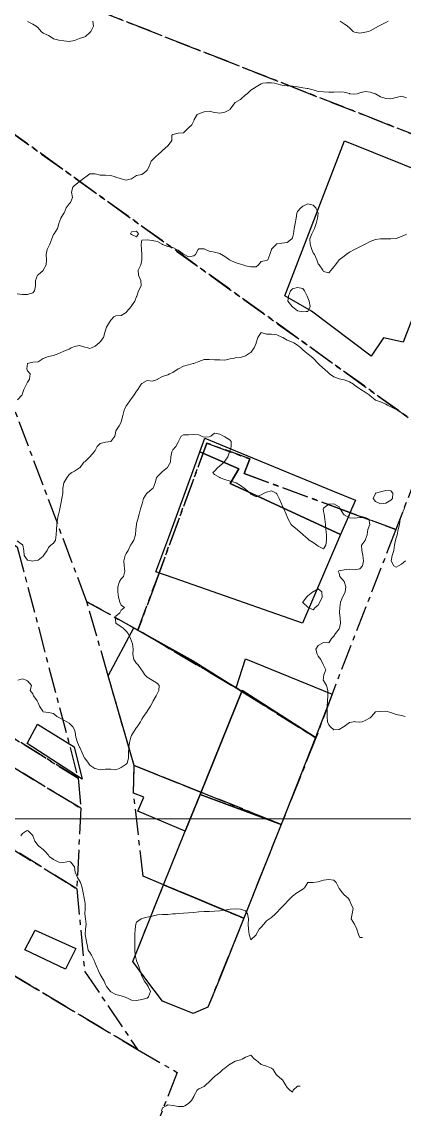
# Model space of a CAD drawing. Header units: centimetres. Extents: x 0 to 642158, y -847 to 649707.
# Drawn here: x 617486.2 to 617523, y 620159.4 to 620264.2 of the extents above; entities that cross this region are included whole.
import ezdxf

# ---------------------------------------------------------------- set-up
doc = ezdxf.new("R2010")
doc.units = ezdxf.units.CM
doc.header["$MEASUREMENT"] = 0
doc.linetypes.add('CENTERX2', pattern=[4, 2.5, -0.5, 0.5, -0.5])
doc.layers.add('MEV_grille', color=254, linetype='Continuous', lineweight=9)
doc.layers.add('WAL_topographie 0.5', color=253, linetype='Continuous', lineweight=20)
doc.layers.add('SPW_batiments', color=7, linetype='Continuous')
doc.layers.add('SPW_parcellaire cadastral', color=7, linetype='CENTERX2', lineweight=25, true_color=0xff0542)

# ---------------------------------------------------------------- blocks, each defined once
blk = doc.blocks.new('*U114')
at = {"layer": 'MEV_grille', "transparency": 33554687}
blk.add_lwpolyline([(-1338.46, 0), (1338.46, 0)], dxfattribs=at)
blk = doc.blocks.new('*U115')
at = {"layer": 'MEV_grille', "color": 0, "linetype": 'ByBlock', "lineweight": -2, "transparency": 16777216}
blk.add_blockref('*U114', (0, -2200), dxfattribs=at)

msp = doc.modelspace()

# ---------------------------------------------------------------- linework, layer by layer
at = {"layer": 'SPW_batiments'}
for points in [[(617528.59, 620248.16), (617526.83, 620243.51), (617527.89, 620242.71), (617525.03, 620238.79), (617522.91, 620233.31), (617521.03, 620233.73), (617519.83, 620231.96), (617514.09, 620236.31), (617511.51, 620237.79), (617517.28, 620252.71), (617528.59, 620248.16)], [(617517.65, 620216.52), (617516.9, 620214.78), (617506.27, 620219.71), (617507.1, 620221.11), (617503.34, 620222.74), (617503.82, 620224.05), (617507.85, 620222.39), (617516.1, 620219), (617518.32, 620218.09), (617517.95, 620217.21), (617517.65, 620216.52)], [(617506.27, 620219.71), (617516.9, 620214.78), (617513.23, 620206.25), (617500.86, 620210.57), (617499.11, 620211.18), (617500.34, 620214.54), (617502.82, 620221.31), (617503.34, 620222.74), (617507.1, 620221.11), (617506.88, 620220.73), (617506.27, 620219.71)], [(617502.7, 620202.61), (617506.83, 620200.01), (617507.75, 620202.79), (617516.07, 620199.41), (617514.47, 620195.22), (617507.4, 620199.76), (617503.36, 620189.73), (617501.94, 620186.21), (617497.35, 620188.12), (617497.95, 620189.47), (617496.95, 620189.87), (617497, 620192.52), (617494.52, 620201.16), (617496.98, 620205.79), (617502.7, 620202.61)], [(617514.47, 620195.22), (617511.18, 620186.86), (617503.36, 620189.73), (617507.4, 620199.76), (617514.47, 620195.22)], [(617491.23, 620194.32), (617492, 620191.21), (617486.7, 620194.66), (617487.7, 620196.52), (617491.23, 620194.32)], [(617511.18, 620186.86), (617507.56, 620177.81), (617499.85, 620181.04), (617501.94, 620186.21), (617503.36, 620189.73), (617511.18, 620186.86)], [(617507.56, 620177.81), (617505.22, 620171.96), (617504.12, 620169.24), (617502.7, 620168.64), (617499.75, 620169.84), (617498.15, 620171.96), (617496.87, 620173.64), (617499.85, 620181.04), (617507.56, 620177.81)], [(617491.4, 620174.91), (617490.4, 620172.92), (617486.47, 620174.76), (617487.47, 620176.67), (617491.4, 620174.91)]]:
    msp.add_lwpolyline(points, dxfattribs=at)
at = {"layer": 'SPW_parcellaire cadastral'}
for points in [[(617498.17, 620305.59), (617509.07, 620296.6), (617525.02, 620283.39), (617528.05, 620280.99), (617531.56, 620278.04), (617535.51, 620274.99), (617544.77, 620271.18), (617537.31, 620252.11), (617535.85, 620248.64), (617482.46, 620269.6), (617498.17, 620305.59)], [(617467.27, 620275.57), (617482.46, 620269.6), (617535.85, 620248.64), (617525.71, 620224.39), (617471.86, 620263.11), (617467.27, 620275.57)], [(617497.38, 620205.57), (617492.46, 620208.31), (617471.86, 620263.11), (617525.71, 620224.39), (617522.23, 620215.28), (617517.43, 620217.04), (617507.62, 620220.65), (617508.14, 620222.06), (617504.01, 620223.58), (617499.12, 620210.3), (617497.38, 620205.57)], [(617422.26, 620255.94), (617485.75, 620213.59), (617491.61, 620191.31), (617483.01, 620196.66), (617477.52, 620200.47), (617437.9, 620225.85), (617422.26, 620255.94)], [(617491.87, 620188.41), (617491.49, 620180.65), (617447.51, 620207.84), (617437.9, 620225.85), (617477.52, 620200.47), (617476.15, 620198.34), (617481.8, 620194.54), (617491.87, 620188.41)], [(617497.38, 620205.57), (617499.12, 620210.3), (617504.01, 620223.58), (617508.14, 620222.06), (617507.62, 620220.65), (617517.43, 620217.04), (617522.23, 620215.28), (617516.07, 620199.41), (617514.52, 620195.19), (617507.37, 620199.67), (617506.83, 620200.01), (617497.38, 620205.57)], [(617458.14, 620188.63), (617447.51, 620207.84), (617491.49, 620180.65), (617492.23, 620172.73), (617497.33, 620165.17), (617458.14, 620188.63)], [(617497.38, 620205.57), (617506.83, 620200.01), (617507.37, 620199.67), (617514.52, 620195.19), (617511.18, 620186.86), (617503.44, 620189.95), (617502.06, 620190.5), (617498.94, 620191.75), (617497, 620192.52), (617494.52, 620201.16), (617492.46, 620208.31), (617497.38, 620205.57)], [(617477.52, 620200.47), (617483.01, 620196.66), (617491.61, 620191.31), (617491.87, 620188.41), (617481.8, 620194.54), (617476.15, 620198.34), (617477.52, 620200.47)], [(617499.85, 620181.04), (617497.88, 620181.87), (617496.95, 620189.87), (617497, 620192.52), (617498.94, 620191.75), (617502.06, 620190.5), (617503.44, 620189.95), (617511.18, 620186.86), (617507.56, 620177.81), (617499.85, 620181.04)], [(617458.14, 620188.63), (617497.33, 620165.17), (617501.16, 620162.96), (617490.12, 620134.92), (617461, 620183.83), (617458.14, 620188.63)], [(617499.85, 620181.04), (617507.56, 620177.81), (617504.12, 620169.24), (617502.7, 620168.64), (617499.75, 620169.84), (617496.87, 620173.64), (617499.85, 620181.04)]]:
    msp.add_lwpolyline(points, dxfattribs=at)
at = {"layer": 'WAL_topographie 0.5'}
for points in [[(617486.75, 620264.2), (617487.25, 620263.96), (617487.58, 620263.75), (617487.75, 620263.58), (617488.04, 620263.25), (617488.25, 620263.08), (617488.75, 620262.84), (617488.91, 620262.75), (617489.25, 620262.54), (617489.75, 620262.4), (617490.25, 620262.34), (617490.75, 620262.27), (617491.25, 620262.36), (617491.75, 620262.58), (617492.25, 620262.72), (617492.34, 620262.75), (617492.75, 620263.13), (617492.85, 620263.25), (617493.1, 620263.75), (617493.04, 620264.25)], [(617516.85, 620264.25), (617517.25, 620263.99), (617517.55, 620263.75), (617517.75, 620263.58), (617518.11, 620263.25), (617518.25, 620263.17), (617518.75, 620263.09), (617519.25, 620263.16), (617519.59, 620263.25), (617519.75, 620263.29), (617520.25, 620263.59), (617520.56, 620263.75), (617520.75, 620263.86), (617521.25, 620264.12), (617521.47, 620264.25)], [(617485.75, 620237.97), (617486.25, 620237.91), (617486.75, 620237.9), (617487.25, 620238.07), (617487.41, 620238.25), (617487.51, 620238.75), (617487.51, 620239.25), (617487.71, 620239.75), (617487.75, 620239.8), (617488.25, 620240.23), (617488.26, 620240.25), (617488.54, 620240.75), (617488.57, 620241.25), (617488.55, 620241.75), (617488.63, 620242.25), (617488.75, 620242.48), (617488.88, 620242.75), (617489.09, 620243.25), (617489.25, 620243.67), (617489.3, 620243.75), (617489.64, 620244.25), (617489.75, 620244.71), (617489.76, 620244.75), (617489.95, 620245.25), (617490.25, 620245.73), (617490.26, 620245.75), (617490.47, 620246.25), (617490.75, 620246.64), (617490.87, 620246.75), (617491.07, 620247.25), (617490.98, 620247.75), (617491.1, 620248.25), (617491.25, 620248.41), (617491.71, 620248.75), (617491.75, 620248.78), (617492.25, 620249.17), (617492.36, 620249.25), (617492.75, 620249.54), (617493.25, 620249.54), (617493.75, 620249.41), (617494.25, 620249.39), (617494.75, 620249.38), (617495.19, 620249.25), (617495.25, 620249.22), (617495.75, 620249.05), (617496.25, 620248.93), (617496.75, 620249.04), (617497.05, 620249.25), (617497.25, 620249.38), (617497.75, 620249.47), (617498.14, 620249.75), (617498.25, 620249.89), (617498.47, 620250.25), (617498.66, 620250.75), (617498.75, 620250.84), (617499.16, 620251.25), (617499.25, 620251.32), (617499.72, 620251.75), (617499.75, 620251.79), (617500.25, 620252.23), (617500.28, 620252.25), (617500.65, 620252.75), (617500.65, 620253.25), (617500.75, 620253.32), (617501.25, 620253.46), (617501.75, 620253.47), (617502.03, 620253.75), (617502.25, 620253.96), (617502.58, 620254.25), (617502.75, 620254.64), (617502.79, 620254.75), (617503.08, 620255.25), (617503.25, 620255.32), (617503.75, 620255.51), (617504.25, 620255.58), (617504.75, 620255.44), (617505.25, 620255.36), (617505.75, 620255.46), (617506.25, 620255.73), (617506.26, 620255.75), (617506.61, 620256.25), (617506.75, 620256.4), (617507.25, 620256.69), (617507.32, 620256.75), (617507.75, 620257.14), (617507.9, 620257.25), (617508.25, 620257.6), (617508.52, 620257.75), (617508.75, 620257.91), (617509.25, 620258.19), (617509.39, 620258.25), (617509.75, 620258.31), (617510.25, 620258.28), (617510.53, 620258.25), (617510.75, 620258.21), (617511.25, 620258.07), (617511.75, 620257.99), (617512.25, 620257.98), (617512.75, 620257.9), (617513.25, 620257.8), (617513.67, 620257.75), (617513.75, 620257.74), (617514.25, 620257.61), (617514.75, 620257.47), (617515.25, 620257.43), (617515.75, 620257.4), (617516.25, 620257.39), (617516.75, 620257.44), (617517.25, 620257.38), (617517.75, 620257.26), (617517.8, 620257.25), (617518.25, 620257.2), (617518.5, 620257.25), (617518.75, 620257.32), (617519.25, 620257.45), (617519.75, 620257.39), (617520.21, 620257.25), (617520.25, 620257.23), (617520.75, 620256.93), (617521.25, 620256.77), (617521.75, 620256.75), (617522.25, 620256.89), (617522.75, 620257.01), (617523.25, 620256.85)], [(617485.78, 620227.75), (617486.21, 620228.25), (617486.25, 620228.37), (617486.4, 620228.75), (617486.64, 620229.25), (617486.75, 620229.47), (617486.94, 620229.75), (617486.99, 620230.25), (617486.75, 620230.55), (617486.69, 620230.75), (617486.75, 620231.25), (617486.75, 620231.25), (617487.25, 620231.37), (617487.75, 620231.43), (617488.25, 620231.75), (617488.25, 620231.75), (617488.75, 620231.93), (617489.25, 620232.04), (617489.75, 620232.22), (617489.82, 620232.25), (617490.25, 620232.43), (617490.75, 620232.65), (617490.96, 620232.75), (617491.25, 620232.89), (617491.75, 620232.98), (617492.25, 620232.84), (617492.56, 620232.75), (617492.75, 620232.69), (617492.89, 620232.75), (617493.25, 620232.92), (617493.64, 620233.25), (617493.75, 620233.35), (617494.07, 620233.75), (617494.2, 620234.25), (617494.25, 620234.48), (617494.36, 620234.75), (617494.65, 620235.25), (617494.75, 620235.43), (617495.05, 620235.75), (617495.25, 620235.86), (617495.75, 620235.88), (617496.25, 620236.16), (617496.31, 620236.25), (617496.71, 620236.75), (617496.75, 620236.81), (617497.08, 620237.25), (617497.25, 620237.71), (617497.27, 620237.75), (617497.44, 620238.25), (617497.7, 620238.75), (617497.64, 620239.25), (617497.43, 620239.75), (617497.41, 620240.25), (617497.64, 620240.75), (617497.75, 620241.25), (617497.75, 620241.75), (617497.72, 620242.25), (617497.69, 620242.75), (617497.75, 620243.15), (617498.25, 620243.16), (617498.75, 620243.1), (617499.25, 620243), (617499.72, 620242.75), (617499.75, 620242.73), (617500.25, 620242.54), (617500.75, 620242.42), (617501.08, 620242.25), (617501.25, 620242.18), (617501.75, 620241.79), (617501.83, 620241.75), (617502.25, 620241.53), (617502.75, 620241.64), (617502.91, 620241.75), (617503.18, 620242.25), (617503.25, 620242.29), (617503.75, 620242.3), (617503.88, 620242.25), (617504.25, 620242.09), (617504.75, 620241.97), (617505.25, 620241.84), (617505.42, 620241.75), (617505.75, 620241.55), (617506.18, 620241.25), (617506.25, 620241.21), (617506.75, 620241), (617507.25, 620240.83), (617507.49, 620240.75), (617507.75, 620240.68), (617508.25, 620240.57), (617508.75, 620240.56), (617508.99, 620240.75), (617509.25, 620241.08), (617509.75, 620241.18), (617509.9, 620241.25), (617510.07, 620241.75), (617510.23, 620242.25), (617510.25, 620242.28), (617510.71, 620242.75), (617510.75, 620242.77), (617511.25, 620242.84), (617511.75, 620242.9), (617512.2, 620243.25), (617512.25, 620243.35), (617512.37, 620243.75), (617512.43, 620244.25), (617512.53, 620244.75), (617512.61, 620245.25), (617512.69, 620245.75), (617512.75, 620245.89), (617513.07, 620246.25), (617513.25, 620246.42), (617513.75, 620246.63), (617514.25, 620246.51), (617514.52, 620246.25), (617514.73, 620245.75), (617514.67, 620245.25), (617514.55, 620244.75), (617514.39, 620244.25), (617514.25, 620243.99), (617514.13, 620243.75), (617513.92, 620243.25), (617513.95, 620242.75), (617514.12, 620242.25), (617514.25, 620241.93), (617514.37, 620241.75), (617514.61, 620241.25), (617514.75, 620240.85), (617514.84, 620240.75), (617515.2, 620240.25), (617515.25, 620240.13), (617515.75, 620240), (617516, 620240.25), (617516.25, 620240.58), (617516.39, 620240.75), (617516.75, 620241.25), (617516.75, 620241.25), (617517.25, 620241.61), (617517.42, 620241.75), (617517.75, 620241.97), (617518.25, 620242.25), (617518.25, 620242.25), (617518.75, 620242.5), (617519.25, 620242.75), (617519.25, 620242.75), (617519.75, 620243), (617520.25, 620243.21), (617520.75, 620243.25), (617520.75, 620243.25), (617521.25, 620243.25), (617521.75, 620243.25), (617522.25, 620243.3), (617522.75, 620243.5), (617523.25, 620243.71)], [(617497.44, 620243.75), (617497.25, 620243.45), (617496.75, 620243.68), (617496.67, 620243.75), (617496.75, 620243.95), (617497.25, 620244.01), (617497.44, 620243.75)], [(617513.25, 620236.23), (617513.58, 620236.25), (617513.75, 620236.28), (617513.95, 620236.75), (617513.86, 620237.25), (617513.75, 620237.58), (617513.68, 620237.75), (617513.41, 620238.25), (617513.25, 620238.48), (617512.75, 620238.57), (617512.25, 620238.44), (617512.06, 620238.25), (617511.88, 620237.75), (617511.8, 620237.25), (617512.22, 620236.75), (617512.25, 620236.73), (617512.75, 620236.34), (617513.14, 620236.25), (617513.25, 620236.23)], [(617485.75, 620214.18), (617486.25, 620213.79), (617486.28, 620213.75), (617486.37, 620213.25), (617486.43, 620212.75), (617486.75, 620212.3), (617487.08, 620212.25), (617487.25, 620212.22), (617487.36, 620212.25), (617487.75, 620212.32), (617488.25, 620212.7), (617488.29, 620212.75), (617488.62, 620213.25), (617488.75, 620213.52), (617488.99, 620213.75), (617489.25, 620213.95), (617489.45, 620214.25), (617489.5, 620214.75), (617489.54, 620215.25), (617489.57, 620215.75), (617489.62, 620216.25), (617489.74, 620216.75), (617489.75, 620216.8), (617489.85, 620217.25), (617489.94, 620217.75), (617490.04, 620218.25), (617490.13, 620218.75), (617490.14, 620219.25), (617490.24, 620219.75), (617490.25, 620219.77), (617490.52, 620220.25), (617490.75, 620220.57), (617491.02, 620220.75), (617491.25, 620220.89), (617491.75, 620221.2), (617491.8, 620221.25), (617492.18, 620221.75), (617492.25, 620221.79), (617492.73, 620222.25), (617492.75, 620222.26), (617493.16, 620222.75), (617493.25, 620222.89), (617493.45, 620223.25), (617493.75, 620223.54), (617494.25, 620223.68), (617494.75, 620223.75), (617494.76, 620223.75), (617495.16, 620224.25), (617495.24, 620224.75), (617495.25, 620224.77), (617495.57, 620225.25), (617495.75, 620225.62), (617495.79, 620225.75), (617495.91, 620226.25), (617496.04, 620226.75), (617496.25, 620227.17), (617496.3, 620227.25), (617496.66, 620227.75), (617496.75, 620227.88), (617497, 620228.25), (617497.25, 620228.59), (617497.37, 620228.75), (617497.69, 620229.25), (617497.75, 620229.32), (617498.25, 620229.62), (617498.75, 620229.57), (617499.25, 620229.73), (617499.27, 620229.75), (617499.75, 620230), (617500.25, 620230.17), (617500.42, 620230.25), (617500.75, 620230.39), (617501.25, 620230.74), (617501.27, 620230.75), (617501.75, 620231), (617502.25, 620231.14), (617502.69, 620231.25), (617502.75, 620231.27), (617503.25, 620231.46), (617503.75, 620231.64), (617504.25, 620231.63), (617504.75, 620231.62), (617505.25, 620231.6), (617505.75, 620231.59), (617506.25, 620231.7), (617506.56, 620231.75), (617506.75, 620231.81), (617507.25, 620231.82), (617507.75, 620231.98), (617508.13, 620232.25), (617508.25, 620232.33), (617508.57, 620232.75), (617508.75, 620233.2), (617508.77, 620233.25), (617508.94, 620233.75), (617509.25, 620234.24), (617509.75, 620234.08), (617510.25, 620234.07), (617510.75, 620234.03), (617511.25, 620233.8), (617511.32, 620233.75), (617511.75, 620233.51), (617512.25, 620233.32), (617512.39, 620233.25), (617512.75, 620233.02), (617513.07, 620232.75), (617513.25, 620232.56), (617513.64, 620232.25), (617513.75, 620232.18), (617514.25, 620231.78), (617514.29, 620231.75), (617514.74, 620231.25), (617514.75, 620231.24), (617515.25, 620230.79), (617515.3, 620230.75), (617515.75, 620230.33), (617515.84, 620230.25), (617516.25, 620229.96), (617516.75, 620229.79), (617516.91, 620229.75), (617517.25, 620229.67), (617517.75, 620229.48), (617518.14, 620229.25), (617518.25, 620229.18), (617518.75, 620228.82), (617518.86, 620228.75), (617519.25, 620228.48), (617519.65, 620228.25), (617519.75, 620228.15), (617520.22, 620227.75), (617520.25, 620227.73), (617520.75, 620227.57), (617521.25, 620227.35), (617521.4, 620227.25), (617521.75, 620227.07), (617522.25, 620226.84), (617522.4, 620226.75), (617522.75, 620226.51), (617523.07, 620226.25)], [(617485.81, 620200.75), (617486.25, 620200.87), (617486.6, 620200.75), (617486.75, 620200.68), (617487.11, 620200.25), (617487.01, 620199.75), (617487.25, 620199.43), (617487.31, 620199.25), (617487.67, 620198.75), (617487.75, 620198.56), (617487.91, 620198.25), (617488.2, 620197.75), (617488.25, 620197.7), (617488.75, 620197.64), (617489.25, 620197.53), (617489.57, 620197.25), (617489.75, 620197.16), (617490.25, 620196.89), (617490.54, 620196.75), (617490.75, 620196.62), (617491.12, 620196.25), (617491.25, 620195.96), (617491.33, 620195.75), (617491.41, 620195.25), (617491.56, 620194.75), (617491.75, 620194.31), (617491.78, 620194.25), (617491.99, 620193.75), (617492.24, 620193.25), (617492.25, 620193.23), (617492.61, 620192.75), (617492.75, 620192.57), (617493.23, 620192.25), (617493.25, 620192.24), (617493.75, 620192.11), (617494.25, 620192.18), (617494.75, 620192.17), (617495.25, 620192.12), (617495.58, 620192.25), (617495.75, 620192.33), (617496.25, 620192.67), (617496.33, 620192.75), (617496.46, 620193.25), (617496.47, 620193.75), (617496.49, 620194.25), (617496.56, 620194.75), (617496.69, 620195.25), (617496.75, 620195.41), (617496.96, 620195.75), (617497.25, 620196.18), (617497.3, 620196.25), (617497.61, 620196.75), (617497.75, 620196.99), (617497.92, 620197.25), (617498.25, 620197.73), (617498.26, 620197.75), (617498.57, 620198.25), (617498.75, 620198.55), (617498.85, 620198.75), (617499.12, 620199.25), (617499.25, 620199.5), (617499.39, 620199.75), (617499.42, 620200.25), (617499.25, 620200.44), (617498.75, 620200.75), (617498.75, 620200.75), (617498.25, 620201.05), (617498.05, 620201.25), (617497.75, 620201.72), (617497.73, 620201.75), (617497.37, 620202.25), (617497.25, 620202.36), (617496.99, 620202.75), (617496.9, 620203.25), (617496.91, 620203.75), (617496.86, 620204.25), (617496.75, 620204.51), (617496.65, 620204.75), (617496.42, 620205.25), (617496.25, 620205.46), (617495.96, 620205.75), (617495.75, 620205.9), (617495.26, 620206.25), (617495.25, 620206.3), (617495.18, 620206.75), (617495.25, 620206.92), (617495.62, 620207.25), (617495.75, 620207.48), (617496.07, 620207.75), (617495.75, 620207.96), (617495.64, 620208.25), (617495.5, 620208.75), (617495.45, 620209.25), (617495.45, 620209.75), (617495.59, 620210.25), (617495.75, 620210.51), (617495.97, 620210.75), (617496.11, 620211.25), (617496.05, 620211.75), (617496.02, 620212.25), (617496.15, 620212.75), (617496.25, 620212.94), (617496.42, 620213.25), (617496.65, 620213.75), (617496.75, 620213.89), (617496.97, 620214.25), (617497.14, 620214.75), (617497.16, 620215.25), (617497.23, 620215.75), (617497.25, 620215.83), (617497.35, 620216.25), (617497.48, 620216.75), (617497.62, 620217.25), (617497.75, 620217.63), (617497.79, 620217.75), (617497.92, 620218.25), (617498.23, 620218.75), (617498.25, 620218.77), (617498.75, 620219.17), (617498.84, 620219.25), (617499.04, 620219.75), (617499.17, 620220.25), (617499.25, 620220.37), (617499.63, 620220.75), (617499.75, 620220.86), (617500.21, 620221.25), (617500.25, 620221.31), (617500.51, 620221.75), (617500.55, 620222.25), (617500.63, 620222.75), (617500.75, 620222.94), (617501.03, 620223.25), (617501.25, 620223.69), (617501.29, 620223.75), (617501.53, 620224.25), (617501.75, 620224.4), (617502.25, 620224.39), (617502.75, 620224.41), (617503.25, 620224.39), (617503.51, 620224.25), (617503.75, 620224.17), (617504.25, 620224.18), (617504.39, 620224.25), (617504.75, 620224.56), (617505.25, 620224.45), (617505.62, 620224.25), (617505.75, 620224.18), (617506.25, 620223.87), (617506.34, 620223.75), (617506.36, 620223.25), (617506.25, 620222.88), (617506.21, 620222.75), (617506.03, 620222.25), (617505.75, 620221.86), (617505.67, 620221.75), (617505.25, 620221.39), (617505.06, 620221.25), (617504.75, 620220.89), (617504.6, 620220.75), (617504.75, 620220.57), (617505.25, 620220.26), (617505.28, 620220.25), (617505.75, 620220.08), (617506.25, 620219.92), (617506.75, 620219.78), (617506.85, 620219.75), (617507.25, 620219.5), (617507.62, 620219.25), (617507.75, 620219.16), (617508.2, 620218.75), (617508.25, 620218.68), (617508.75, 620218.4), (617509.25, 620218.61), (617509.52, 620218.75), (617509.75, 620218.87), (617510.25, 620219), (617510.7, 620218.75), (617510.75, 620218.71), (617510.99, 620218.25), (617511.21, 620217.75), (617511.25, 620217.67), (617511.44, 620217.25), (617511.65, 620216.75), (617511.75, 620216.5), (617511.85, 620216.25), (617512.14, 620215.75), (617512.25, 620215.61), (617512.71, 620215.25), (617512.75, 620215.22), (617513.25, 620214.78), (617513.28, 620214.75), (617513.75, 620214.35), (617513.88, 620214.25), (617514.25, 620214), (617514.62, 620213.75), (617514.75, 620213.65), (617515.25, 620213.39), (617515.46, 620213.75), (617515.55, 620214.25), (617515.54, 620214.75), (617515.48, 620215.25), (617515.43, 620215.75), (617515.39, 620216.25), (617515.3, 620216.75), (617515.25, 620217), (617515.21, 620217.25), (617515.25, 620217.31), (617515.75, 620217.72), (617516.25, 620217.73), (617516.75, 620217.45), (617516.85, 620217.25), (617517.18, 620216.75), (617517.25, 620216.69), (617517.75, 620216.4), (617518.25, 620216.36), (617518.75, 620216.43), (617519.25, 620216.41), (617519.63, 620216.25), (617519.72, 620215.75), (617519.53, 620215.25), (617519.46, 620214.75), (617519.27, 620214.25), (617519.25, 620214.21), (617518.92, 620213.75), (617518.94, 620213.25), (617519.04, 620212.75), (617519.11, 620212.25), (617519.01, 620211.75), (617518.75, 620211.47), (617518.25, 620211.38), (617517.75, 620211.44), (617517.25, 620211.39), (617516.75, 620211.29), (617516.66, 620211.25), (617516.75, 620211.06), (617516.83, 620210.75), (617517.25, 620210.25), (617517.25, 620210.25), (617517.39, 620209.75), (617517.35, 620209.25), (617517.25, 620209.04), (617517.09, 620208.75), (617516.9, 620208.25), (617516.81, 620207.75), (617516.79, 620207.25), (617516.85, 620206.75), (617516.9, 620206.25), (617516.78, 620205.75), (617516.75, 620205.69), (617516.41, 620205.25), (617516.25, 620204.99), (617516.01, 620204.75), (617515.75, 620204.36), (617515.25, 620204.38), (617515.04, 620204.25), (617514.75, 620204.1), (617514.51, 620203.75), (617514.64, 620203.25), (617514.75, 620203.06), (617514.99, 620202.75), (617515.23, 620202.25), (617515.25, 620202.21), (617515.47, 620201.75), (617515.28, 620201.25), (617515.25, 620201), (617515.23, 620200.75), (617515.25, 620200.71), (617515.53, 620200.25), (617515.67, 620199.75), (617515.66, 620199.25), (617515.63, 620198.75), (617515.6, 620198.25), (617515.6, 620197.75), (617515.6, 620197.25), (617515.65, 620196.75), (617515.75, 620196.46), (617515.91, 620196.25), (617516.25, 620195.97), (617516.75, 620196.01), (617517.19, 620196.25), (617517.25, 620196.28), (617517.75, 620196.68), (617518.15, 620196.75), (617518.25, 620196.76), (617518.33, 620196.75), (617518.75, 620196.7), (617518.98, 620196.75), (617519.25, 620196.85), (617519.75, 620197.12), (617519.88, 620197.25), (617520.25, 620197.71), (617520.75, 620197.73), (617521.25, 620197.75), (617521.25, 620197.75), (617521.25, 620197.75), (617521.75, 620197.63), (617522.25, 620197.44), (617522.75, 620197.36), (617523.12, 620197.25)], [(617520.75, 620217.75), (617520.75, 620217.75), (617520.75, 620217.75), (617520.25, 620217.97), (617520.02, 620218.25), (617520.25, 620218.73), (617520.27, 620218.75), (617520.75, 620218.89), (617521.25, 620219.02), (617521.75, 620218.98), (617521.94, 620218.75), (617521.88, 620218.25), (617521.75, 620218.09), (617521.25, 620217.81), (617520.75, 620217.75)], [(617523.17, 620217.75), (617523.01, 620217.25), (617522.79, 620216.75), (617522.75, 620216.62), (617522.64, 620216.25), (617522.56, 620215.75), (617522.45, 620215.25), (617522.33, 620214.75), (617522.25, 620214.46), (617522.19, 620214.25), (617522.1, 620213.75), (617522.01, 620213.25), (617521.86, 620212.75), (617521.78, 620212.25), (617522.02, 620211.75), (617522.25, 620211.62), (617522.46, 620211.75), (617522.75, 620211.91), (617523.14, 620212.25)], [(617514.25, 620207.53), (617514.46, 620207.75), (617514.75, 620207.98), (617514.91, 620208.25), (617515.13, 620208.75), (617515.1, 620209.25), (617514.75, 620209.56), (617514.25, 620209.27), (617514.23, 620209.25), (617513.75, 620208.86), (617513.62, 620208.75), (617513.25, 620208.26), (617513.24, 620208.25), (617513.25, 620208.23), (617513.75, 620207.78), (617513.81, 620207.75), (617514.25, 620207.53)], [(617486.1, 620185.75), (617486.25, 620185.97), (617486.64, 620186.25), (617486.75, 620186.28), (617486.8, 620186.25), (617487.25, 620185.77), (617487.26, 620185.75), (617487.45, 620185.25), (617487.75, 620184.82), (617487.83, 620184.75), (617488.25, 620184.45), (617488.44, 620184.25), (617488.75, 620183.9), (617488.84, 620183.75), (617489.25, 620183.46), (617489.7, 620183.25), (617489.75, 620183.23), (617490.25, 620183.2), (617490.53, 620183.25), (617490.75, 620183.29), (617490.87, 620183.25), (617491.25, 620182.77), (617491.25, 620182.75), (617491.34, 620182.25), (617491.57, 620181.75), (617491.75, 620181.42), (617491.84, 620181.25), (617492.01, 620180.75), (617492.1, 620180.25), (617492.19, 620179.75), (617492.25, 620179.42), (617492.28, 620179.25), (617492.28, 620178.75), (617492.25, 620178.25), (617492.34, 620177.75), (617492.4, 620177.25), (617492.33, 620176.75), (617492.29, 620176.25), (617492.4, 620175.75), (617492.49, 620175.25), (617492.59, 620174.75), (617492.75, 620174.5), (617492.91, 620174.25), (617493.15, 620173.75), (617493.25, 620173.5), (617493.34, 620173.25), (617493.57, 620172.75), (617493.75, 620172.4), (617493.84, 620172.25), (617494.13, 620171.75), (617494.25, 620171.43), (617494.36, 620171.25), (617494.74, 620170.75), (617494.75, 620170.74), (617495.25, 620170.47), (617495.75, 620170.35), (617496.04, 620170.25), (617496.25, 620170.17), (617496.75, 620169.92), (617497.25, 620169.88), (617497.75, 620169.99), (617498.25, 620170.12), (617498.38, 620170.25), (617498.59, 620170.75), (617498.37, 620171.25), (617498.25, 620171.4), (617498, 620171.75), (617497.75, 620172.25), (617497.75, 620172.25), (617497.59, 620172.75), (617497.43, 620173.25), (617497.25, 620173.71), (617497.24, 620173.75), (617497.12, 620174.25), (617497.07, 620174.75), (617497.07, 620175.25), (617497.08, 620175.75), (617497.07, 620176.25), (617497.1, 620176.75), (617497.17, 620177.25), (617497.25, 620177.44), (617497.68, 620177.75), (617497.75, 620177.8), (617498.25, 620177.93), (617498.75, 620178.03), (617499.25, 620178.13), (617499.75, 620178.18), (617500.25, 620178.19), (617500.75, 620178.23), (617501, 620178.25), (617501.25, 620178.26), (617501.75, 620178.29), (617502.25, 620178.33), (617502.75, 620178.38), (617503.25, 620178.42), (617503.75, 620178.45), (617504.25, 620178.48), (617504.75, 620178.5), (617505.25, 620178.54), (617505.75, 620178.6), (617506.25, 620178.68), (617506.75, 620178.72), (617507.25, 620178.7), (617507.75, 620178.54), (617507.93, 620178.25), (617508.01, 620177.75), (617508, 620177.25), (617508.01, 620176.75), (617508.08, 620176.25), (617508.25, 620175.75), (617508.75, 620176.21), (617508.77, 620176.25), (617509.04, 620176.75), (617509.25, 620176.96), (617509.49, 620177.25), (617509.75, 620177.57), (617510.06, 620177.75), (617510.25, 620177.88), (617510.63, 620178.25), (617510.75, 620178.36), (617511.11, 620178.75), (617511.25, 620178.89), (617511.6, 620179.25), (617511.75, 620179.43), (617512.07, 620179.75), (617512.25, 620179.93), (617512.69, 620180.25), (617512.75, 620180.29), (617513.25, 620180.63), (617513.41, 620180.75), (617513.75, 620181.25), (617513.75, 620181.25), (617514.25, 620181.25), (617514.75, 620181.33), (617515.25, 620181.48), (617515.75, 620181.54), (617516.25, 620181.47), (617516.46, 620181.25), (617516.71, 620180.75), (617516.75, 620180.67), (617517.08, 620180.25), (617517.25, 620180.07), (617517.62, 620179.75), (617517.75, 620179.56), (617517.88, 620179.25), (617518.12, 620178.75), (617518, 620178.25), (617517.91, 620177.75), (617518.25, 620177.25), (617518.25, 620177.25), (617518.45, 620176.75), (617518.61, 620176.25), (617518.75, 620175.96), (617519, 620175.96)], [(617499.63, 620159.25), (617499.75, 620159.55), (617500.09, 620159.75), (617500.25, 620159.83), (617500.75, 620159.79), (617500.93, 620159.75), (617501.25, 620159.67), (617501.75, 620159.68), (617501.9, 620159.75), (617502.25, 620159.97), (617502.53, 620160.25), (617502.75, 620160.65), (617502.79, 620160.75), (617503.09, 620161.25), (617503.25, 620161.38), (617503.75, 620161.62), (617503.92, 620161.75), (617504.25, 620162.07), (617504.42, 620162.25), (617504.75, 620162.56), (617505, 620162.75), (617505.25, 620162.97), (617505.56, 620163.25), (617505.75, 620163.37), (617506.24, 620163.75), (617506.25, 620163.76), (617506.75, 620164.04), (617507.25, 620164.16), (617507.42, 620164.25), (617507.75, 620164.42), (617508.25, 620164.61), (617508.61, 620164.25), (617508.75, 620164.14), (617509.2, 620163.75), (617509.25, 620163.73), (617509.75, 620163.57), (617510.25, 620163.37), (617510.39, 620163.25), (617510.7, 620162.75), (617510.75, 620162.69), (617511.25, 620162.29), (617511.29, 620162.25), (617511.58, 620161.75), (617511.75, 620161.5), (617512.02, 620161.25), (617512.25, 620161.06), (617512.32, 620161.25), (617512.75, 620161.63), (617513, 620161.63)]]:
    msp.add_lwpolyline(points, dxfattribs=at)

# ---------------------------------------------------------------- block references
at = {"layer": 'MEV_grille', "transparency": 33554687}
msp.add_blockref('*U115', (616669.48, 622387.38), dxfattribs=at)

doc.saveas('drawing.dxf')
